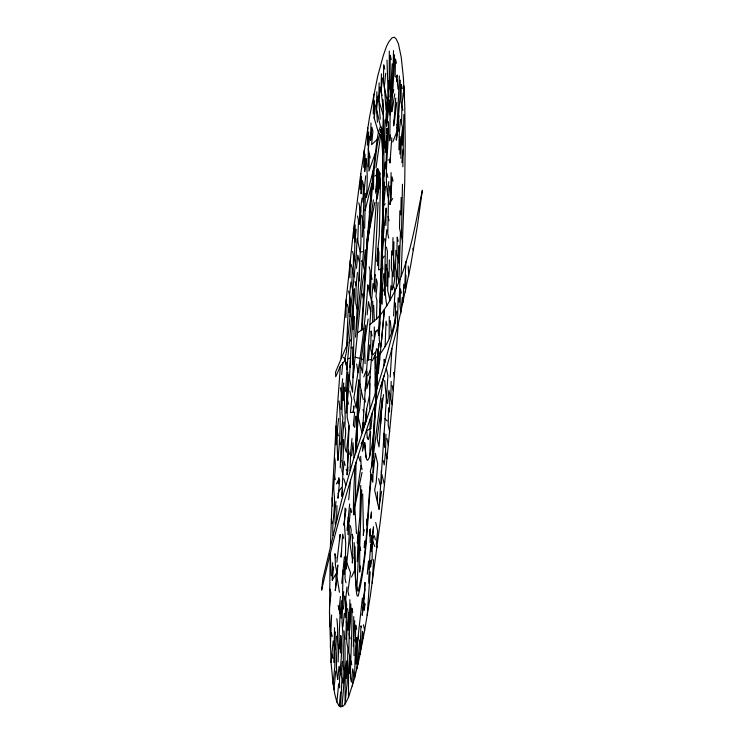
<?xml version="1.0" encoding="UTF-8"?>
<svg xmlns="http://www.w3.org/2000/svg" width="744" height="744" viewBox="0 0 744 744"><rect width="100%" height="100%" fill="white"/><g stroke="black" fill="none" stroke-linecap="round" stroke-linejoin="round"><path stroke-width="1.12" d="M375.292 393.632L374.902 357.873L377.943 356.32L377.915 349.131L376.166 390.721L353.186 460.294L341.357 501.354L322.831 578.897L321.641 590.159C335.563 526.733 354.581 464.563 375.506 403.136L376.901 376.855M369.935 408.782C368.894 382.974 370.466 356.85 375.822 331.582L377.571 329.732L378.845 335.228L382.723 213.64L382.537 151.897L381.588 138.542L379.152 132.916M389.289 51.094L389.261 84.965L386.629 126.099L389.614 99.975L389.317 112.186M380.965 346.304L384.397 309.634L381.254 343.412L380.193 347.336L379.17 338.548L380.231 315.177C407.163 279.363 413.394 232.984 422.36 190.306L417.365 225.888L410.511 266.38L398.291 323.408L392.172 404.624L384.443 484.707A306.779 24.868 -85.5 0 1 380.128 522.762L370.317 595.935L364.672 630.373L359.101 659.007L354.646 677.933L348.49 697.286L345.03 704.047L343.449 705.879L340.575 706.8L339.255 706.056L336.865 702.057L334.847 694.31L333.089 683.987L331.052 662.504L329.499 612.526L330.187 553.75L331.322 575.893M336.046 444.828L336.074 426.024L340.371 366.141L345.197 360.198L344.863 358.72L346.453 351.782L356.264 255.211L357.101 238.359L360.273 252.151L355.567 337.209L361.528 277.549L362.254 260.744L361.342 261.237M369.824 324.644L372.642 322.282L372.707 301.069M374.26 337.953L374.297 326.96M379.031 351.717L378.25 373.534L380.221 353.791C391.065 339.162 397.668 321.027 394.859 302.641L395.827 306.863M363.286 399.621L359.994 385.057L360.115 363.779M398.291 323.408L390.749 353.019L383.048 379.245L372.307 464.126L370.298 471.333L372.809 482.233L373.283 460.387M380.231 315.177C383.179 243.4 385.094 171.455 383.039 99.724M389.828 137.138L390.284 134.98L389.717 140.756L390.553 90.573L392.2 63.779M373.534 189.339L373.665 173.092L367.722 241.54L362.058 329.89L357.52 332.773M389.131 338.567L389.298 316.386M370.159 542.562L370.298 529.077L369.638 535.792L370.298 529.077M379.766 173.129L379.263 188.948L378.612 188.334L377.199 198.992L378.073 188.195L377.766 182.382L378.408 183.061L379.766 173.129L378.836 170.683M354.73 620.794L353.391 646.294L353.763 616.562M373.218 472.645L375.329 453.291L377.738 463.912L376.157 482.586L374.632 490.045L379.049 509.249L387.931 375.608L386.313 368.447M382.983 192.157L382.295 232.491M385.048 119.858L384.778 148.149L385.401 142.03L384.899 144.466M345.969 317.474L346.211 299.599L353.047 234.602L360.793 173.519L369.563 116.948L377.664 76.381L383.244 55.744L386.489 46.398L388.814 41.869L392.004 37.86L394.227 37.2L396.087 38.828L398.393 43.654L401.23 57.204L403.378 77.571L404.755 105.639L405.21 143.006L404.727 182.615L401.09 276.219M356.041 462.312L355.344 500.842L353.846 514.746L353.539 498.489L354.907 465.884M396.617 77.729L396.561 81.468L397.194 74.986L396.617 77.729L395.12 76.455L395.464 59.027L396.44 63.249M369.815 383.504L369.582 395.138L366.615 409.265L366.448 419.272L362.551 431.074L363.044 422.648M364.793 589.527L364.96 582.413L363.946 601.31L364.355 605.049L363.677 604.798L363.398 605.579L362.226 615.325L363.091 605.597L362.812 598.892L363.714 598.39L364.793 589.527L364.076 598.864M372.139 560.102L372.26 540.191M390.73 197.188L389.986 204.405L390.73 197.188L391.102 172.636M396.282 288.374L396.524 271.988L395.548 267.756L395.892 250.319M349.922 277.838L350.219 260.168M359.371 281L359.668 263.367L357.771 255.108L356.45 268.314M385.541 186.391L383.569 205.456L382.574 250.077M390.377 161.318L390.488 157.44L389.94 163.048L391.79 137.77M330.336 647.606L331.61 614.99M339.45 592.261L337.032 576.907L337.795 565.049L336.428 574.945L335.804 574.126L332.298 580.125L332.642 562.678M334.726 458.044C336.827 469.436 332.745 481.294 334.028 492.919C335.842 506.878 331.889 521.377 332.996 535.578M338.678 418.416C336.641 432.376 336.958 446.502 337.916 460.462C339.683 440.653 341.338 420.686 339.022 400.96M333.833 662.551L334.521 627.676M336.474 636.129L335.153 649.345L334.809 666.782L333.089 683.987M340.975 409.423L341.319 391.986L342.64 378.77M343.263 400.439L343.607 383.002L342.287 396.208L341.942 413.645L342.919 417.868L341.598 431.092L340.268 467.92L343.886 422.099M338.064 662.021L340.082 613.94L341.403 600.715M343.542 439.546L343.198 456.983L341.877 470.189L342.854 474.421L341.877 496.397L342.519 489.924M344.584 387.224C343.486 400.384 345.951 413.171 344.863 426.331C347.448 434.831 342.305 443.824 346.462 452.222L349.094 425.791L347.15 417.347L347.495 399.909L348.815 386.694L348.592 374.939M339.664 687.912C338.594 670.474 343.774 652.869 340.706 635.599L339.385 648.805L338.418 644.583M340.361 653.037L340.706 635.599M343.068 570.071L342.026 622.393C343.868 642.491 343.347 662.83 342.928 683.159M346.183 413.115L347.941 372.037M349.234 312.713L349.578 295.275L350.898 282.06M345.049 508.013L344.379 523.116L345.7 543.641L345.011 578.525L345.979 582.747M343.97 630.847C346.453 655.976 344.174 681.402 341.98 706.688M345.29 617.622L345.635 600.185L346.955 586.979M345.913 639.301L346.611 604.416L344.667 595.963L343.347 609.169M347.997 534.657L348.341 517.22C350.898 534.313 347.578 551.974 346.192 569.086L346.034 556.391M346.192 678.398L346.546 660.96L345.225 674.166L345.03 704.047L347.169 682.62L347.857 647.754C344.314 634.939 350.015 621.398 347.578 608.639M352.423 364.495L352.777 347.057L351.075 347.839L350.024 367.424M355.195 224.986L354.507 259.861L355.409 263.804M348.211 630.308L348.555 612.87M354.442 316.405L352.572 392.237L349.438 378.584L350.536 357.79L347.727 358.933L345.551 391.456M353.279 412.185L353.865 406.066L353.279 412.185L350.415 412.585L351.735 399.37L349.792 390.916M349.875 599.655L348.834 651.976L349.801 656.208L349.457 673.646M357.418 272.546L356.106 285.752L355.753 303.189L357.111 309.076M350.843 603.886L350.498 621.324L349.178 634.53L350.154 638.761M359.436 224.456L359.78 207.018M362.068 198.034C358.952 216.095 362.254 234.09 360.273 252.151L362.3 251.574M361.445 176.356L361.1 193.812L362.421 180.587L364.365 189.041L362.347 237.131M363.044 202.266L363.388 184.819M365.053 154.166L364.709 171.604L366.029 158.398C367.573 171.325 367.527 184.531 366.308 197.495L373.237 170.311L377.096 139.602L378.398 132.516L380.463 126.508L376.511 109.238L376.855 91.8M354.646 677.933L355.018 659.891L356.534 637.71L355.362 642.453L355.706 625.016L356.683 629.247M364.644 228.157L365.332 193.263M355.985 664.122L356.534 637.71M356.971 668.558L357.511 641.942L362.402 597.99M361.714 489.766L359.743 546.338L359.696 572.099L360.291 565.989L359.789 568.388M367.973 166.851L368.661 131.967M369.294 153.636L368.94 171.073L375.218 153.31M370.958 122.993L370.605 140.421L371.926 127.215L372.902 131.437L371.582 144.652L377.096 139.602M367.08 371.358L366.736 388.796L370.177 376.594M378.398 132.516L374.223 118.222L374.567 100.784M379.152 82.817L378.798 100.254L380.24 119.114M377.627 265.664L377.98 248.217L378.947 252.439L378.603 269.886L381.3 269.077L380.138 302.622M381.44 73.823L381.095 91.27L383.634 111.674M382.146 304.231L382.49 286.793L383.811 273.578M384.434 295.247L385.476 242.935L386.796 229.719M385.82 225.488L386.173 208.05C384.211 228.417 381.077 248.849 382.844 269.347M386.731 286.254L387.419 251.388L386.452 247.157M389.782 185.851L388.461 199.067L387.773 233.942L388.74 238.173M383.272 460.648L384.239 464.879L385.559 451.664L385.904 434.226M389.019 277.279L389.363 259.842M393.52 50.573L393.176 68.002L389.968 114.985M394.497 54.796C394.218 73.861 392.293 92.935 391.79 111.833L392.488 104.662M388.545 407.805L388.201 425.243L389.735 431.939M391.66 250.849L391.316 268.296L392.283 272.518L391.939 289.955C396.087 280.637 394.934 269.188 393.604 259.303M389.512 412.027L389.865 394.59L388.889 390.368L387.568 403.574L386.368 398.356L384.704 380.519M392.627 255.08L392.981 237.643M391.177 381.384L390.833 398.812L392.172 404.624M393.26 276.749L393.948 241.865M399.361 75.935C398.607 97.315 397.389 118.631 396.357 139.965L397.603 130.6L397.315 126.964L397.603 130.6L398.31 131.279L398.803 115.543L397.445 125.513L396.812 124.825M398.942 149.907L399.296 132.469L400.607 119.263M400.328 80.157L399.984 97.594L397.901 123.011M398.812 263.004L399.156 245.567L397.845 258.773L397.491 276.21L398.84 282.05L400.477 232.351L399.509 228.129L399.853 210.682M399.919 154.138L400.263 136.701M400.895 158.36L401.239 140.923L402.56 127.717L401.583 123.485L401.927 106.048L403.248 92.842M400.821 214.914L401.174 197.476M402.206 145.154L402.56 127.717M402.485 184.261L401.453 236.573L402.737 242.172M402.839 166.814L403.871 114.502M336.604 520.381L336.948 505.604M371.024 474.467C366.95 513.248 367.545 553.201 358.217 591.136L357.408 590.745C354.311 576.405 354.879 561.413 355.148 546.812M367.35 145.182L367.741 127.94M372.642 322.282L376.538 318.999L376.938 300.539L375.962 296.307L377.282 283.101L376.315 278.87L374.995 292.085L374.018 287.854L378.054 202.34M380.537 178.281L379.301 235.002L376.659 261.432M385.894 168.944L387.094 134.962L386.508 140.895M403.285 302.148L403.676 284.134M350.136 316.646L350.545 299.497L348.601 291.043M349.094 425.791L347.104 474.877L348.462 450.12L349.429 454.352M381.849 250.551L382.5 223.498M341.654 551.044L341.04 557.163L342.668 534.164L343.635 538.386M353.539 498.489L353.372 511.909M350.284 525.673L351.252 529.905L349.94 543.111L352.433 559.507L352.349 563.059L352.907 557.386L352.228 534.127L353.205 538.358M363.732 167.381L364.16 150.307M397.343 327.63L398.124 297.879M374.743 176.086L376.734 174.775L377.348 168.646L376.008 192.045L377.348 168.646M366.727 429.725L367.211 437.379L368.429 439.574L369.898 433.25L370.279 419.077M370.652 562.743L370.531 567.105L371.209 560.009L370.121 566.258M381.542 261.311L382.072 241.456M382.834 240.154L383.021 233.56M394.311 119.31L393.669 125.885L395.743 98.124M360.738 485.544L359.836 516.708L357.204 543.139M373.246 113.999L373.832 94.181M405.48 291.974L405.964 275.15M330.373 547.24L332.14 497.959L336.074 426.024M338.418 480.233L338.306 483.805L338.901 477.788L338.418 480.233L336.325 483.935M360.068 654.348L360.952 625.741L361.51 627.062M367.229 574.247L368.54 561.032L369.517 562.445L368.661 581.408L369.145 583.491M375.097 404.476L374.325 421.764A25.287 2.046 -85.5 0 1 371.851 446.168L369.405 457.365L367.666 460.387L366.708 459.56L365.723 455.607L364.69 442.727L362.43 451.208L363.667 438.811L361.147 443.722M382.035 266.519L380.723 303.487M347.727 471.873L347.885 466.888M378.398 169.028L378.11 177.76L378.845 181.025M376.166 390.721L376.873 368.327M380.444 294.382L381.058 276.787M339.673 479.796L337.999 498.266L338.706 491.393L341.533 487.636M357.762 241.223L358.459 220.224L357.492 216.002M369.433 291.946L370.131 270.946L369.154 266.724M370.4 296.168L371.107 275.178L376.855 194.668L375.813 193.189M363.463 531.951L363.342 535.429L363.946 529.514L363.463 531.951L362.681 493.997M369.74 456.044L370.577 431.594M350.024 470.561L350.694 451.682L352.014 438.476M383.932 365.723L384.164 359.315L384.89 362.477L376.78 389.056L372.307 464.126M385.122 346.62L386.034 321.138L387.01 325.37M339.506 540.553L340.12 534.434L336.883 562.148M399.091 302.111L399.974 279.298M353.874 238.201L354.525 222.084M356.506 450.26L359.38 382.379L358.757 379.97L356.237 408.168L353.865 397.826C360.198 360.468 365.425 322.645 367.787 284.794L371.526 301.069L365.146 390.74M357.232 561.646L358.515 529.923L359.492 534.155L356.841 589.155M360.124 189.581L360.793 173.519M356.888 440.718L357.994 414.594M373.116 542.404L372.753 538.424L373.534 526.854L372.251 536.154L371.6 535.745L371.061 551.676L372.437 541.548L374.874 546.496M340.371 366.141L335.711 376.799L335.563 372.074L346.63 345.839L348.257 308.481L347.281 304.259M358.757 379.97L355.483 453.403L357.046 416.9L355.623 416.277L354.683 427.372L353.335 425.27L354.656 412.055M383.541 154.361L382.537 133.967L383.383 115.645L378.798 100.254L380.119 87.048M353.846 514.746L354.339 504.516M377.468 365.444L378.194 362.012L376.78 389.056L378.594 343.514M372.223 583.129L373.553 559.711M404.652 288.365L405.926 261.562M340.575 706.8L341.961 678.928L339.041 666.252L337.72 679.458C334.14 659.342 339.543 638.854 336.818 618.692M375.506 403.136L371.572 467.176M370.782 544.217L368.875 568.955L369.517 562.445M347.727 358.933L354.358 288.951L351.075 347.839M353.205 377.719L354.079 361.9M354.358 288.951L352.954 314.052L353.121 329.62M386.806 110.921L388.973 80.51M390.209 377.152L391.911 348.508M373.237 170.311L366.876 243.744L361.352 330.503L363.704 328.346M362.551 431.074L365.62 383.969M393.539 315.847L395.045 290.941L393.678 286.505M390.963 285.724L390.023 300.548L387.708 290.486L388.052 273.048L387.075 268.817M372.986 340.175L372.037 354.163L370.689 349.159L371.089 330.959L372.009 335.944M357.901 664.522L359.566 639.961M367.248 615.26L370.187 571.708M380.593 424.108L382.36 398.338L377.134 438.588L379.031 446.893L382.36 398.338M363.435 359.612L365.741 325.016L360.598 364.904L362.486 373.116L363.435 359.612L361.379 358.803M365.127 268.166L367.834 231.077M361.184 390.274L359.696 408.716L358.115 416.324L361.947 432.971M377.906 170.478L376.511 189.999L377.766 182.382L378.073 188.195M371.405 476.141C367.173 515.964 367.61 557.051 358.18 596.009L357.315 596.018L356.785 594.344L355.818 587.434L354.172 542.581M367.722 241.54L373.367 199.829M361.175 648.889L362.486 631.284M375.209 385.866L376.594 367.973M396.357 139.965L397.045 131.121L392.767 141.992M379.924 322.087L378.845 335.228L379.645 315.651L376.538 318.999M340.984 358.441L346.211 299.599M385.28 152.529L386.61 137.203M371.526 301.069L373.051 283.631M369.294 212.97L371.898 183.619L364.988 210.71M367.266 360.58L368.401 359.854L369.722 344.928M370.94 428.749L372.353 412.818M374.902 357.873L376.529 348.666L377.468 349.782L377.943 353.977M348.685 499.782L350.564 480.178M341.663 374.548L342.844 362.598M354.851 242.423L356.171 229.217M364.365 189.041L365.685 175.835M369.638 136.198L368.317 149.405L370.261 157.858M335.972 501.372L334.661 514.588L335.358 525.385M347.848 382.463L346.527 395.678L348.471 404.132M374.223 118.222L375.534 105.006M377.831 96.032L376.511 109.238L377.431 122.239M362.626 262.353C363.89 246.813 365.164 230.835 361.724 215.472M332.298 580.125L333.619 566.9M342.854 474.421L344.165 461.206L345.142 465.437M363.593 266.584L365.267 249.817M382.416 78.055L381.095 91.27L382.063 95.502M353.474 373.256L362.57 282.106L364.588 270.909L362.254 260.744M385.68 73.293L384.36 86.509L386.034 110.019M331.052 662.504L333.21 640.891M351.67 455.914L352.991 442.699L354.042 457.681M335.498 631.907L334.177 645.113L335.153 649.345M367.145 314.814L368.466 301.599L370.763 311.597M339.106 609.708L340.427 596.493M341.747 583.277L344.379 556.856M347.02 530.435L349.661 504.004M344.035 574.294L345.356 561.078M349.308 521.451L350.629 508.236L351.605 512.458M333.907 689.725L335.777 671.004M341.05 618.162L343.691 591.731M374.018 287.854L375.339 274.648M342.993 626.615L344.314 613.4M336.865 702.057L338.697 683.69M387.485 194.844L388.805 181.629M365.909 420.881L365.257 422.899L366.615 409.265M340.984 674.706L342.305 661.49M339.255 706.056L340.64 692.143M386.108 264.594C385.094 278.265 384.332 292.299 386.88 305.849M349.801 656.208L348.49 669.414L348.49 697.286M379.291 363.081L379.71 358.85M380.221 353.791L381.254 343.412M401.862 162.592L403.183 149.377M402.355 297.34L400.756 313.41L400.067 306.333L400.412 288.895L401.388 293.117M383.792 176.737L385.271 162.006M365.257 422.899L366.625 409.2M352.386 686.033L353.698 673.115L352.721 668.884L351.401 682.099L350.433 677.868C350.526 654.413 352.498 631.405 351.819 608.108L352.786 612.34M329.527 607.411L330.978 593.331L330.011 589.109M383.699 190.585L384.574 182.159M386.936 139.054L387.782 130.916M375.116 410.576L376.083 401.435L384.211 375.441M372.019 188.52L376.659 148.512M354.721 562.966L354.804 562.241M394.199 123.458L396.719 102.356M384.89 362.477L394.357 326.811L396.803 311.094M381.672 408.242L383.579 394.58M376.018 167.772L380.649 135.315A40.297 3.264 -85.5 0 0 376.659 148.502M368.122 319.037L364.551 343.44L365.09 363.677M360.673 456.323L361.1 465.437L355.139 505.241L362.058 472.328M392.367 109.359L394.776 93.902M346.016 508.961L343.858 525.273L344.379 523.116M378.994 507.706L381.607 491.3M357.511 641.942L358.599 635.739M376.008 192.045L377.766 182.382M386.713 122.89L387.178 120.416M368.038 237.271L374.799 202.424M353.465 642.686L354.042 639.756M376.734 174.775L377.208 172.515M346.286 565.319L346.816 562.808L350.545 572.796L347.922 591.201L348.899 595.433M338.046 456.909L338.529 454.733M352.433 559.507L352.907 557.386M340.436 463.149L341.022 460.545M338.148 493.691L338.706 491.393M336.707 580.171L337.33 581.492L336.707 580.171L335.274 590.596L336.102 580.952L335.804 574.136M380.835 386.601L383.048 379.161M391.837 96.181L393.799 89.671M394.794 323.742L395.52 321.548M363.769 376.882L366.643 369.452M368.057 375.581L370.67 368.95M346.63 345.839L347.392 344.081M351.521 577.019L354.814 569.951M372.363 360.71L375.171 354.962M372.753 538.424L374.381 535.699L375.357 539.921M382.295 259.219L384.155 256.141M392.702 198.536L390.553 201.977L392.069 176.867L393.046 181.09M348.983 342.807L351.559 338.715M383.569 205.456L385.197 203.828M372.707 354.916L375.506 352.154M367.638 430.246L370.252 428.637M368.401 359.854L371.507 359.454M388.182 159.96L389.986 159.923M359.891 358.348L355.083 357.167M380.463 126.508L381.319 126.889L382.537 133.967M374.604 330.931L375.822 331.582M346.109 469.659L347.206 470.301M343.272 357.25L344.863 358.72L347.42 369.759L344.863 358.72M384.927 418.798L387.224 421.011M380.231 131.363L381.374 132.581L382.481 139.612L380.584 129.484L381.374 132.581M367.211 437.379L368.429 439.574M345.821 485.162L343.821 478.643M358.264 455.402L360.124 461.215M381.83 474.412L384.443 484.707M362.998 409.665L363.686 412.064M331.275 519.331L332.363 523.571M345.681 362.263L345.997 363.584M381.514 282.711L383.467 291.025M402.272 88.61L401.304 84.388L400.96 101.816L402.904 110.27M391.232 59.548L390.256 55.326L389.903 87.773L390.553 90.573M384.704 69.071L383.727 64.84L383.383 82.277L387.01 100.18L385.866 120.323L386.629 126.099M388.963 97.176L387.996 90.34L386.992 60.087M388.377 121.598C389.419 147.107 383.244 173.743 388.461 199.067M412.836 248.189L413.329 250.337M386.861 173.175L387.838 177.398M398.189 241.344L397.212 237.113L396.868 254.55L397.845 258.773M388.117 216.504L389.084 220.736M384.509 238.703L385.476 242.935M358.803 202.787L360.747 211.25M367.201 239.289L367.415 240.2M371.107 275.178L372.074 279.4M393.474 372.391L394.459 376.697M392.153 385.606L393.334 390.73M352.563 251.407L353.53 255.638L353.186 273.076L354.088 277.01M351.242 264.622L352.21 268.844L351.866 286.291L352.768 290.225M355.13 281.53L356.106 285.752M386.88 438.449L388.461 445.312M385.559 451.664L387.159 458.611M364.607 398.505L365.416 402.011M378.687 478.615L380.212 485.265M375.701 522.483L377.645 530.937L376.325 544.143L377.087 547.445M361.1 465.437L362.068 469.669M340.343 387.754L342.287 396.208M337.358 431.622L338.334 435.854M339.301 440.076L340.278 444.298M359.743 546.338L360.719 550.56M334.382 475.481L335.349 479.713M335.907 557.916L334.94 553.694L335.451 565.245L336.865 573.094M346.258 621.854L347.234 626.076M338.139 605.486L340.082 613.94M350.777 660.43L351.754 664.662M343.282 665.713L344.249 669.944M331.257 632.437L332.233 636.659M331.889 654.097L332.856 658.328M359.38 382.379L359.994 385.057M363.435 624.783L364.672 630.373M362.282 293.675L363.202 298.344M356.664 363.965L358.069 372.614M366.197 457.765L364.69 442.727M381.867 131.13L382.825 137.575M397.054 79.115L398.04 89.141M390.274 320.618L391.437 333.21M371.73 474.281L372.233 479.741M356.469 533.597L354.683 505.139M332.14 497.959L332.708 506.134M362.793 631.777L363.174 638.426M404.513 98.329L403.946 85.858M383.895 433.241L384.583 447.442M408.261 266.166L408.679 275.959M378.194 362.012L378.315 364.988M373.674 305.3L374.344 320.962M375.646 357.557L376.083 368.633M381.235 470.775L381.607 483.535M357.315 401.407L357.473 407.173M377.366 491.831L377.552 502.777M353.856 643.811L354.042 655.669M329.499 612.526L329.722 626.708M379.012 505.929L379.049 509.249M379.775 173.157L379.877 184.875M364.411 543.79L364.328 547.779L365.016 540.86L364.411 543.79M386.657 130.293L386.573 133.762L387.131 128.108L386.657 130.293M364.402 605.858L364.281 610.22L364.932 603.765L364.402 605.858M366.736 520.949L366.606 525.069L367.229 518.707L366.736 520.949M371.47 512.132L370.875 518.177L371.47 512.132"/></g></svg>
